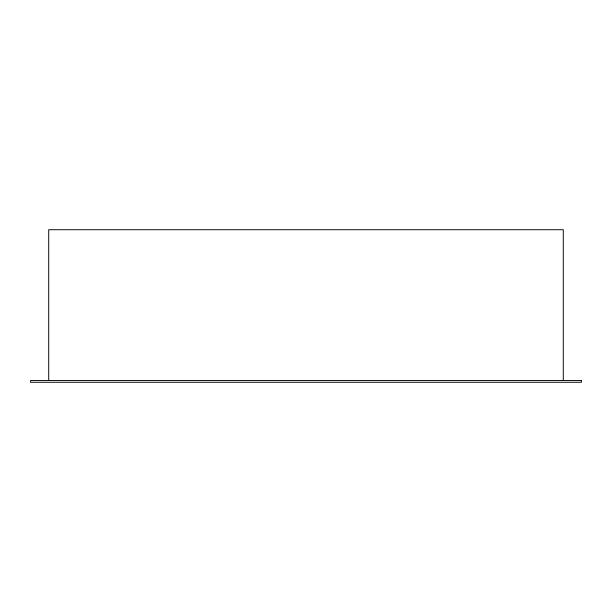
<?xml version="1.0" encoding="UTF-8"?>
<svg xmlns="http://www.w3.org/2000/svg" width="612" height="612" viewBox="0 0 612 612"><rect width="100%" height="100%" fill="white"/><g stroke="black" fill="none" stroke-linecap="round" stroke-linejoin="round"><path stroke-width="0.92" d="M563.285 380.465L563.285 229.722L48.715 229.722L48.715 380.465M581.4 380.465L30.6 380.465L30.6 382.278L581.4 382.278L581.4 380.465"/></g></svg>
